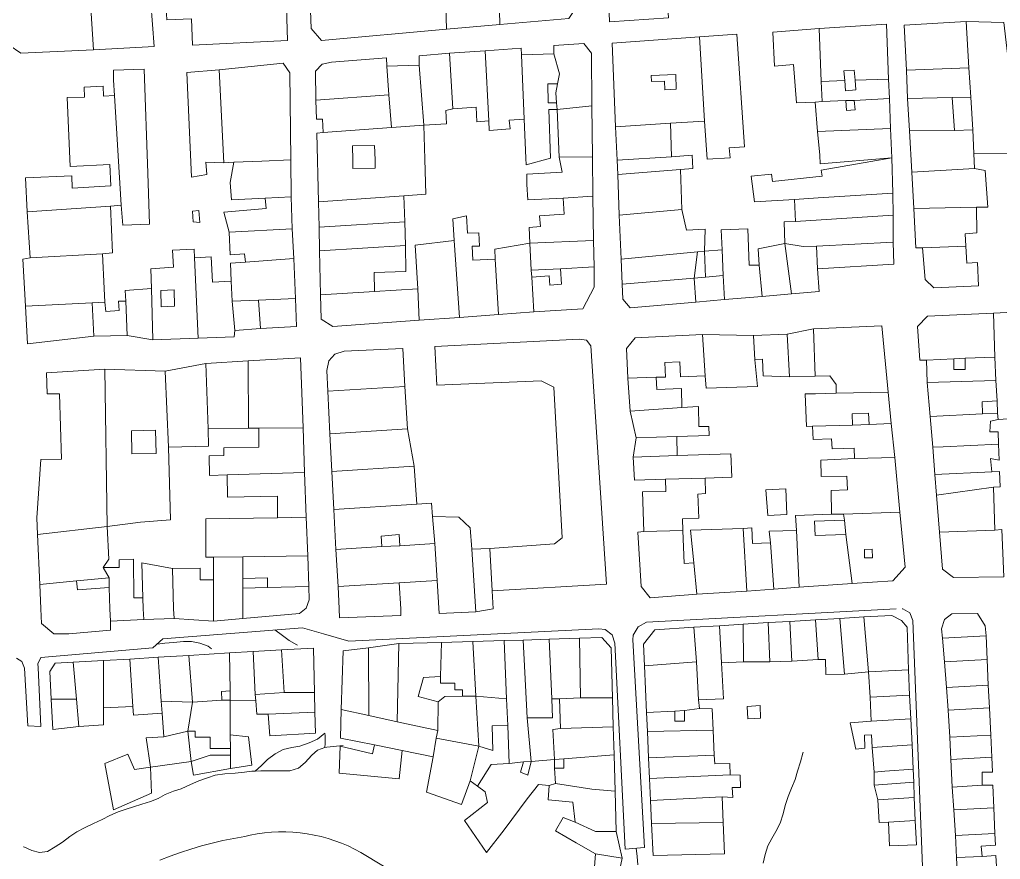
# Model space of a CAD drawing. Header units: inches. Extents: x 1138763 to 1140867, y 1050756 to 1053008.
# Drawn here: x 1139711.1 to 1139949.6, y 1051945.1 to 1052149.2 of the extents above; entities that cross this region are included whole.
import ezdxf

# ---------------------------------------------------------------- set-up
doc = ezdxf.new("R2010")
doc.units = ezdxf.units.IN
doc.header["$MEASUREMENT"] = 0
for name, color, linetype, lineweight in [('LimEdif_AM', 44, 'Continuous', 5), ('ViaPrin_AM', 1, 'Continuous', 15), ('ViaSec_AM', 1, 'Continuous', 18)]:
    doc.layers.add(name, color=color, linetype=linetype, lineweight=lineweight)

msp = doc.modelspace()

# ---------------------------------------------------------------- linework, layer by layer
at = {"layer": 'LimEdif_AM'}
for points in [[(1139867.56, 1052169.75), (1139868.94, 1052149.62), (1139854.56, 1052148.62), (1139853.81, 1052168.87), (1139867.56, 1052169.75)], [(1139742.19, 1052167.75), (1139743.06, 1052153.37), (1139743.81, 1052142.62), (1139729.06, 1052141.87), (1139728.44, 1052152), (1139727.94, 1052159.5), (1139735.44, 1052159.75), (1139735.06, 1052167.25), (1139742.19, 1052167.75)], [(1139827.69, 1052158.12), (1139827.94, 1052148), (1139814.94, 1052146.87), (1139814.69, 1052155.62), (1139814.56, 1052163), (1139819.94, 1052163.12), (1139820.06, 1052158), (1139827.69, 1052158.12)], [(1139848.31, 1052161.5), (1139848.44, 1052155.12), (1139844.69, 1052149.5), (1139827.94, 1052148), (1139827.69, 1052158.12), (1139827.56, 1052160.5), (1139848.31, 1052161.5)], [(1139775.94, 1052155), (1139776.31, 1052144.12), (1139753.19, 1052143), (1139752.94, 1052149.37), (1139746.94, 1052149.12), (1139746.69, 1052153.5), (1139752.06, 1052153.75), (1139775.94, 1052155)], [(1139814.69, 1052155.62), (1139814.94, 1052146.87), (1139784.56, 1052144.12), (1139782.06, 1052147), (1139781.81, 1052153.62), (1139795.69, 1052154.5), (1139808.19, 1052155.25), (1139814.69, 1052155.62)], [(1139728.44, 1052152), (1139729.06, 1052141.87), (1139711.44, 1052141), (1139708.56, 1052143), (1139708.31, 1052151.12), (1139728.44, 1052152)], [(1139905.56, 1052147), (1139921.94, 1052148.12), (1139922.44, 1052134.75), (1139914.31, 1052134.5), (1139914.06, 1052136.87), (1139911.56, 1052136.75), (1139911.81, 1052134.37), (1139906.06, 1052134.12), (1139905.56, 1052147)], [(1139941.31, 1052148.75), (1139941.94, 1052137.5), (1139926.81, 1052136.87), (1139926.19, 1052147.87), (1139941.31, 1052148.75)], [(1139941.31, 1052148.75), (1139950.44, 1052148.5), (1139952.69, 1052129.75), (1139954.19, 1052116.75), (1139943.19, 1052116.62), (1139942.94, 1052122.37), (1139942.44, 1052130.37), (1139941.94, 1052137.5), (1139941.31, 1052148.75)], [(1139877.69, 1052124.5), (1139876.44, 1052145), (1139885.56, 1052145.62), (1139887.44, 1052118.25), (1139883.69, 1052118), (1139883.94, 1052115.62), (1139878.31, 1052115.25), (1139877.69, 1052124.5)], [(1139906.06, 1052134.12), (1139906.31, 1052129.25), (1139904.56, 1052129.12), (1139900.06, 1052129), (1139899.31, 1052138.25), (1139894.69, 1052137.87), (1139894.31, 1052146.12), (1139905.56, 1052147), (1139906.06, 1052134.12)], [(1139841.94, 1052133.62), (1139842.44, 1052136), (1139841.06, 1052140.87), (1139841.06, 1052142.87), (1139848.31, 1052143.37), (1139850.19, 1052141), (1139850.31, 1052128.25), (1139841.81, 1052127.37), (1139841.69, 1052129), (1139841.56, 1052131.37), (1139841.94, 1052133.62)], [(1139877.69, 1052124.5), (1139869.44, 1052124), (1139856.06, 1052123.12), (1139855.19, 1052143.5), (1139876.44, 1052145), (1139877.69, 1052124.5)], [(1139808.31, 1052138.12), (1139808.31, 1052140.37), (1139815.69, 1052141), (1139816.44, 1052127.5), (1139814.81, 1052127.12), (1139814.94, 1052123.87), (1139809.44, 1052123.5), (1139808.31, 1052138.12)], [(1139815.69, 1052141), (1139824.31, 1052141.62), (1139825.19, 1052124.62), (1139822.31, 1052124.37), (1139822.19, 1052127.87), (1139816.44, 1052127.5), (1139815.69, 1052141)], [(1139824.31, 1052141.62), (1139833.06, 1052142.25), (1139833.19, 1052140.62), (1139833.81, 1052125), (1139830.19, 1052124.75), (1139830.44, 1052122.62), (1139825.31, 1052122.25), (1139825.19, 1052124.62), (1139824.31, 1052141.62)], [(1139833.19, 1052140.62), (1139841.06, 1052140.87), (1139842.44, 1052136), (1139841.94, 1052133.62), (1139839.56, 1052133.62), (1139839.69, 1052129), (1139841.69, 1052129), (1139841.81, 1052127.37), (1139839.81, 1052127.37), (1139840.19, 1052115.5), (1139834.31, 1052113.87), (1139834.19, 1052115.5), (1139833.81, 1052125), (1139833.19, 1052140.62)], [(1139759.69, 1052137), (1139775.19, 1052138.62), (1139776.81, 1052136.25), (1139777.06, 1052115.12), (1139770.06, 1052114.75), (1139763.19, 1052114.5), (1139760.81, 1052114.37), (1139759.69, 1052137)], [(1139800.44, 1052137.87), (1139800.94, 1052130.87), (1139783.19, 1052129.62), (1139783.06, 1052136.62), (1139784.69, 1052138.37), (1139786.94, 1052138.87), (1139800.31, 1052139.87), (1139800.44, 1052137.87)], [(1139800.44, 1052137.87), (1139808.31, 1052138.12), (1139809.44, 1052123.5), (1139801.56, 1052123), (1139800.94, 1052130.87), (1139800.44, 1052137.87)], [(1139735.81, 1052104.12), (1139734.19, 1052130.75), (1139733.94, 1052134.5), (1139733.94, 1052136.87), (1139741.44, 1052137.12), (1139742.31, 1052111.87), (1139742.69, 1052099.5), (1139736.19, 1052099.25), (1139735.81, 1052104.12)], [(1139760.81, 1052114.37), (1139756.44, 1052114.5), (1139756.69, 1052111.5), (1139752.94, 1052110.87), (1139751.81, 1052136.37), (1139759.69, 1052137), (1139760.81, 1052114.37)], [(1139868.06, 1052132.12), (1139870.81, 1052132.25), (1139870.69, 1052135.87), (1139864.69, 1052135.62), (1139864.81, 1052134.12), (1139867.94, 1052134.25), (1139868.06, 1052132.12)], [(1139868.06, 1052132.12), (1139867.94, 1052134.25), (1139864.81, 1052134.12), (1139864.69, 1052135.62), (1139870.69, 1052135.87), (1139870.81, 1052132.25), (1139868.06, 1052132.12)], [(1139914.31, 1052134.5), (1139914.44, 1052132.12), (1139911.94, 1052131.87), (1139911.81, 1052134.37), (1139911.56, 1052136.75), (1139914.06, 1052136.87), (1139914.31, 1052134.5)], [(1139941.94, 1052137.5), (1139942.44, 1052130.37), (1139937.94, 1052130.25), (1139927.06, 1052130), (1139926.81, 1052136.87), (1139941.94, 1052137.5)], [(1139841.69, 1052129), (1139839.69, 1052129), (1139839.56, 1052133.62), (1139841.94, 1052133.62), (1139841.56, 1052131.37), (1139841.69, 1052129)], [(1139922.44, 1052134.75), (1139922.69, 1052130), (1139914.06, 1052129.5), (1139912.06, 1052129.5), (1139906.31, 1052129.25), (1139906.06, 1052134.12), (1139911.81, 1052134.37), (1139911.94, 1052131.87), (1139914.44, 1052132.12), (1139914.31, 1052134.5), (1139922.44, 1052134.75)], [(1139735.81, 1052104.12), (1139733.19, 1052103.87), (1139712.94, 1052102.5), (1139712.56, 1052110.75), (1139723.81, 1052111.25), (1139723.94, 1052108.25), (1139733.31, 1052108.75), (1139733.06, 1052114), (1139723.44, 1052113.5), (1139722.69, 1052130.25), (1139726.94, 1052130.37), (1139726.81, 1052132.75), (1139731.44, 1052133), (1139731.56, 1052130.62), (1139734.19, 1052130.75), (1139735.81, 1052104.12)], [(1139800.94, 1052130.87), (1139801.56, 1052123), (1139784.94, 1052121.75), (1139784.81, 1052125), (1139783.31, 1052125), (1139783.19, 1052129.62), (1139800.94, 1052130.87)], [(1139922.69, 1052130), (1139922.94, 1052122.75), (1139905.19, 1052122), (1139904.56, 1052129.12), (1139906.31, 1052129.25), (1139912.06, 1052129.5), (1139912.19, 1052127.12), (1139914.31, 1052127.25), (1139914.06, 1052129.5), (1139922.69, 1052130)], [(1139914.06, 1052129.5), (1139914.31, 1052127.25), (1139912.19, 1052127.12), (1139912.06, 1052129.5), (1139914.06, 1052129.5)], [(1139937.94, 1052130.25), (1139938.44, 1052122.25), (1139927.56, 1052122.12), (1139927.06, 1052130), (1139937.94, 1052130.25)], [(1139942.44, 1052130.37), (1139942.94, 1052122.37), (1139938.44, 1052122.25), (1139937.94, 1052130.25), (1139942.44, 1052130.37)], [(1139825.19, 1052124.62), (1139825.31, 1052122.25), (1139830.44, 1052122.62), (1139830.19, 1052124.75), (1139833.81, 1052125), (1139834.19, 1052115.5), (1139834.31, 1052113.87), (1139840.19, 1052115.5), (1139839.81, 1052127.37), (1139841.81, 1052127.37), (1139842.31, 1052115.75), (1139843.06, 1052112.12), (1139834.44, 1052111.62), (1139834.44, 1052109.12), (1139834.69, 1052105.37), (1139843.31, 1052105.75), (1139843.56, 1052101.87), (1139837.56, 1052101.5), (1139837.81, 1052098.87), (1139835.06, 1052098.62), (1139835.19, 1052094.87), (1139826.69, 1052093.37), (1139826.81, 1052091), (1139821.31, 1052090.75), (1139821.19, 1052094.12), (1139822.94, 1052094.12), (1139822.81, 1052097.37), (1139820.06, 1052097.25), (1139819.81, 1052101.5), (1139816.44, 1052100.75), (1139816.81, 1052095.5), (1139807.31, 1052094.37), (1139807.94, 1052083.75), (1139797.44, 1052083.12), (1139797.31, 1052087.75), (1139805.06, 1052088), (1139804.94, 1052094.25), (1139804.81, 1052100), (1139804.56, 1052106.37), (1139809.94, 1052106.75), (1139809.69, 1052115.25), (1139809.44, 1052123.5), (1139814.94, 1052123.87), (1139814.81, 1052127.12), (1139816.44, 1052127.5), (1139822.19, 1052127.87), (1139822.31, 1052124.37), (1139825.19, 1052124.62)], [(1139850.31, 1052128.25), (1139850.44, 1052115.87), (1139842.31, 1052115.75), (1139841.81, 1052127.37), (1139850.31, 1052128.25)], [(1139869.44, 1052124), (1139869.69, 1052115.87), (1139856.44, 1052115), (1139856.06, 1052123.12), (1139869.44, 1052124)], [(1139809.44, 1052123.5), (1139809.69, 1052115.25), (1139809.94, 1052106.75), (1139804.56, 1052106.37), (1139783.81, 1052104.87), (1139783.44, 1052121.62), (1139784.94, 1052121.75), (1139801.56, 1052123), (1139809.44, 1052123.5)], [(1139922.94, 1052122.75), (1139923.19, 1052115.62), (1139905.81, 1052114.12), (1139905.69, 1052116.25), (1139905.19, 1052122), (1139922.94, 1052122.75)], [(1139942.94, 1052122.37), (1139943.19, 1052116.62), (1139943.31, 1052113), (1139928.06, 1052112.12), (1139927.56, 1052122.12), (1139938.44, 1052122.25), (1139942.94, 1052122.37)], [(1139792.19, 1052113), (1139797.56, 1052113.12), (1139797.56, 1052115.12), (1139797.44, 1052118.62), (1139792.06, 1052118.5), (1139792.19, 1052115), (1139792.19, 1052113)], [(1139792.19, 1052113), (1139792.19, 1052115), (1139792.06, 1052118.5), (1139797.44, 1052118.62), (1139797.56, 1052115.12), (1139797.56, 1052113.12), (1139792.19, 1052113)], [(1139777.06, 1052115.12), (1139777.19, 1052106.12), (1139770.81, 1052105.75), (1139762.69, 1052105.37), (1139762.31, 1052109.62), (1139763.19, 1052114.5), (1139770.06, 1052114.75), (1139777.06, 1052115.12)], [(1139850.44, 1052115.87), (1139850.56, 1052106.25), (1139843.31, 1052105.75), (1139834.69, 1052105.37), (1139834.44, 1052109.12), (1139834.44, 1052111.62), (1139843.06, 1052112.12), (1139842.31, 1052115.75), (1139850.44, 1052115.87)], [(1139869.69, 1052115.87), (1139874.69, 1052116.25), (1139874.81, 1052113), (1139871.81, 1052112.75), (1139856.56, 1052111.5), (1139856.44, 1052115), (1139869.69, 1052115.87)], [(1139923.19, 1052115.62), (1139923.44, 1052107), (1139905.31, 1052105.87), (1139899.56, 1052105.5), (1139889.81, 1052104.87), (1139889.06, 1052111.12), (1139893.94, 1052111.62), (1139894.19, 1052109.87), (1139906.31, 1052111.12), (1139906.06, 1052112.62), (1139923.19, 1052115.62)], [(1139871.81, 1052112.75), (1139872.19, 1052103), (1139856.94, 1052101.62), (1139856.56, 1052111.5), (1139871.81, 1052112.75)], [(1139943.31, 1052113), (1139945.94, 1052112.5), (1139946.56, 1052103.62), (1139943.81, 1052103.62), (1139928.56, 1052103.25), (1139928.06, 1052112.12), (1139943.31, 1052113)], [(1139923.44, 1052107), (1139923.56, 1052101.62), (1139899.81, 1052100.12), (1139899.56, 1052105.5), (1139905.31, 1052105.87), (1139923.44, 1052107)], [(1139777.19, 1052106.12), (1139777.44, 1052098.37), (1139762.06, 1052097.5), (1139760.81, 1052102.37), (1139771.06, 1052103.25), (1139770.81, 1052105.75), (1139777.19, 1052106.12)], [(1139804.56, 1052106.37), (1139804.81, 1052100), (1139783.94, 1052098.75), (1139783.81, 1052104.87), (1139804.56, 1052106.37)], [(1139850.56, 1052106.25), (1139850.69, 1052095.5), (1139835.19, 1052094.87), (1139835.06, 1052098.62), (1139837.81, 1052098.87), (1139837.56, 1052101.5), (1139843.56, 1052101.87), (1139843.31, 1052105.75), (1139850.56, 1052106.25)], [(1139733.19, 1052103.87), (1139733.69, 1052092.5), (1139731.31, 1052092.25), (1139713.69, 1052091.25), (1139712.94, 1052102.5), (1139733.19, 1052103.87)], [(1139754.94, 1052099.87), (1139753.31, 1052100), (1139753.19, 1052102.62), (1139754.69, 1052102.75), (1139754.94, 1052099.87)], [(1139872.19, 1052103), (1139873.31, 1052098), (1139877.81, 1052098.25), (1139877.69, 1052092.87), (1139875.94, 1052092.75), (1139857.44, 1052091), (1139856.94, 1052101.62), (1139872.19, 1052103)], [(1139943.81, 1052103.62), (1139943.94, 1052097.37), (1139941.06, 1052097.12), (1139941.19, 1052094.12), (1139930.69, 1052093.75), (1139929.06, 1052093.75), (1139928.56, 1052103.25), (1139943.81, 1052103.62)], [(1139804.81, 1052100), (1139804.94, 1052094.25), (1139784.06, 1052093), (1139783.94, 1052098.75), (1139804.81, 1052100)], [(1139826.81, 1052091), (1139827.56, 1052077.5), (1139818.06, 1052076.75), (1139816.81, 1052095.5), (1139816.44, 1052100.75), (1139819.81, 1052101.5), (1139820.06, 1052097.25), (1139822.81, 1052097.37), (1139822.94, 1052094.12), (1139821.19, 1052094.12), (1139821.31, 1052090.75), (1139826.81, 1052091)], [(1139923.56, 1052101.62), (1139923.56, 1052095.12), (1139904.94, 1052094.12), (1139901.69, 1052094), (1139897.19, 1052094.75), (1139897.06, 1052100), (1139899.81, 1052100.12), (1139923.56, 1052101.62)], [(1139777.44, 1052098.37), (1139777.81, 1052091.12), (1139766.06, 1052090.25), (1139765.81, 1052092.25), (1139762.31, 1052092), (1139762.06, 1052097.5), (1139777.44, 1052098.37)], [(1139881.94, 1052093.25), (1139881.69, 1052098.12), (1139888.19, 1052098.37), (1139888.56, 1052089.5), (1139890.94, 1052089.5), (1139891.69, 1052081.87), (1139882.56, 1052081.12), (1139882.19, 1052087), (1139881.94, 1052093.25)], [(1139816.81, 1052095.5), (1139818.06, 1052076.75), (1139808.31, 1052076.12), (1139807.94, 1052083.75), (1139807.31, 1052094.37), (1139816.81, 1052095.5)], [(1139850.69, 1052095.5), (1139850.81, 1052089.12), (1139842.69, 1052088.62), (1139835.56, 1052088.25), (1139835.19, 1052094.87), (1139850.69, 1052095.5)], [(1139923.56, 1052095.12), (1139923.69, 1052089.75), (1139905.19, 1052088.62), (1139904.94, 1052094.12), (1139923.56, 1052095.12)], [(1139743.19, 1052083.87), (1139743.06, 1052088.62), (1139748.56, 1052089), (1139748.31, 1052093.12), (1139753.56, 1052093.37), (1139753.69, 1052091.25), (1139754.56, 1052071.75), (1139743.56, 1052071.37), (1139743.19, 1052083.87)], [(1139804.94, 1052094.25), (1139805.06, 1052088), (1139797.31, 1052087.75), (1139797.44, 1052083.12), (1139784.31, 1052082.25), (1139784.06, 1052093), (1139804.94, 1052094.25)], [(1139835.19, 1052094.87), (1139835.56, 1052088.25), (1139835.69, 1052086.62), (1139836.19, 1052078.12), (1139827.56, 1052077.5), (1139826.81, 1052091), (1139826.69, 1052093.37), (1139835.19, 1052094.87)], [(1139875.94, 1052092.75), (1139875.19, 1052086.37), (1139857.69, 1052084.87), (1139857.44, 1052091), (1139875.94, 1052092.75)], [(1139877.69, 1052092.87), (1139877.94, 1052086.62), (1139875.19, 1052086.37), (1139875.94, 1052092.75), (1139877.69, 1052092.87)], [(1139877.69, 1052092.87), (1139881.94, 1052093.25), (1139882.19, 1052087), (1139877.94, 1052086.62), (1139877.69, 1052092.87)], [(1139890.94, 1052089.5), (1139890.69, 1052093.5), (1139897.19, 1052094.75), (1139898.81, 1052082.5), (1139891.69, 1052081.87), (1139890.94, 1052089.5)], [(1139904.94, 1052094.12), (1139905.19, 1052088.62), (1139905.56, 1052083.12), (1139898.81, 1052082.5), (1139897.19, 1052094.75), (1139901.69, 1052094), (1139904.94, 1052094.12)], [(1139941.19, 1052094.12), (1139941.44, 1052090), (1139944.06, 1052090.12), (1139944.31, 1052084.5), (1139933.44, 1052084), (1139931.31, 1052086), (1139930.69, 1052093.75), (1139941.19, 1052094.12)], [(1139731.31, 1052092.25), (1139731.69, 1052083.87), (1139731.81, 1052080.5), (1139728.81, 1052080.37), (1139712.56, 1052079.5), (1139711.94, 1052091), (1139713.69, 1052091.25), (1139731.31, 1052092.25)], [(1139753.69, 1052091.25), (1139757.69, 1052091.5), (1139758.06, 1052085.37), (1139762.56, 1052085.62), (1139762.81, 1052080.75), (1139763.44, 1052073.62), (1139763.31, 1052072.12), (1139754.56, 1052071.75), (1139753.69, 1052091.25)], [(1139777.81, 1052091.12), (1139778.19, 1052081.37), (1139769.19, 1052081), (1139762.81, 1052080.75), (1139762.56, 1052085.62), (1139762.44, 1052090), (1139766.06, 1052090.25), (1139777.81, 1052091.12)], [(1139842.69, 1052088.62), (1139842.94, 1052084.87), (1139840.06, 1052084.62), (1139839.94, 1052086.87), (1139835.69, 1052086.62), (1139835.56, 1052088.25), (1139842.69, 1052088.62)], [(1139850.81, 1052089.12), (1139850.81, 1052084.12), (1139848.06, 1052078.87), (1139836.19, 1052078.12), (1139835.69, 1052086.62), (1139839.94, 1052086.87), (1139840.06, 1052084.62), (1139842.94, 1052084.87), (1139842.69, 1052088.62), (1139850.81, 1052089.12)], [(1139875.19, 1052086.37), (1139875.56, 1052080.5), (1139859.56, 1052079.12), (1139857.81, 1052081.25), (1139857.69, 1052084.87), (1139875.19, 1052086.37)], [(1139882.19, 1052087), (1139882.56, 1052081.12), (1139875.56, 1052080.5), (1139875.19, 1052086.37), (1139877.94, 1052086.62), (1139882.19, 1052087)], [(1139736.94, 1052080.75), (1139736.81, 1052083.37), (1139743.19, 1052083.87), (1139743.56, 1052071.37), (1139737.31, 1052072.37), (1139736.94, 1052080.75)], [(1139745.56, 1052079.37), (1139748.81, 1052079.5), (1139748.69, 1052083.5), (1139745.44, 1052083.37), (1139745.56, 1052079.37)], [(1139745.56, 1052079.37), (1139745.44, 1052083.37), (1139748.69, 1052083.5), (1139748.81, 1052079.5), (1139745.56, 1052079.37)], [(1139807.94, 1052083.75), (1139808.31, 1052076.12), (1139787.31, 1052074.62), (1139784.44, 1052076.37), (1139784.31, 1052082.25), (1139797.44, 1052083.12), (1139807.94, 1052083.75)], [(1139731.81, 1052080.5), (1139732.06, 1052078.25), (1139735.31, 1052078.5), (1139735.19, 1052080.75), (1139736.94, 1052080.75), (1139737.31, 1052072.37), (1139729.19, 1052072.25), (1139728.81, 1052080.37), (1139731.81, 1052080.5)], [(1139769.19, 1052081), (1139769.69, 1052074.12), (1139763.44, 1052073.62), (1139762.81, 1052080.75), (1139769.19, 1052081)], [(1139778.19, 1052081.37), (1139778.44, 1052074.62), (1139769.69, 1052074.12), (1139769.19, 1052081), (1139778.19, 1052081.37)], [(1139728.81, 1052080.37), (1139729.19, 1052072.25), (1139713.06, 1052070.37), (1139712.56, 1052079.5), (1139728.81, 1052080.37)], [(1139948.31, 1052067.12), (1139941.06, 1052066.87), (1139938.31, 1052066.75), (1139931.69, 1052066.37), (1139930.06, 1052066.37), (1139929.44, 1052074.62), (1139931.94, 1052077.12), (1139947.94, 1052077.87), (1139948.31, 1052067.12)], [(1139947.94, 1052077.87), (1139955.94, 1052078.25), (1139956.81, 1052059.87), (1139952.44, 1052059.62), (1139952.81, 1052052.25), (1139949.06, 1052052), (1139948.94, 1052053.5), (1139948.81, 1052056.5), (1139948.56, 1052061.5), (1139948.31, 1052067.12), (1139947.94, 1052077.87)], [(1139897.81, 1052072.75), (1139904.19, 1052074), (1139904.56, 1052062.5), (1139898.31, 1052062.37), (1139897.81, 1052072.75)], [(1139904.56, 1052062.5), (1139904.19, 1052074), (1139920.81, 1052074.75), (1139922.31, 1052058.62), (1139909.69, 1052058.37), (1139909.69, 1052060.5), (1139908.19, 1052062.62), (1139904.56, 1052062.5)], [(1139825.44, 1052020.62), (1139841.19, 1052021.75), (1139843.06, 1052023.25), (1139841.06, 1052059.87), (1139837.94, 1052061.37), (1139812.56, 1052060.37), (1139812.06, 1052069.75), (1139847.19, 1052071.5), (1139848.94, 1052071.25), (1139850.06, 1052069.87), (1139853.81, 1052012), (1139826.06, 1052010.37), (1139825.44, 1052020.62)], [(1139877.19, 1052072.62), (1139877.81, 1052062.62), (1139871.81, 1052062.37), (1139871.69, 1052066), (1139868.06, 1052065.87), (1139868.19, 1052062.25), (1139865.94, 1052062.25), (1139859.06, 1052062), (1139858.69, 1052069.25), (1139860.81, 1052071.87), (1139877.19, 1052072.62)], [(1139877.19, 1052072.62), (1139889.56, 1052072.37), (1139889.94, 1052066.5), (1139890.56, 1052060), (1139878.06, 1052059.62), (1139877.81, 1052062.62), (1139877.19, 1052072.62)], [(1139889.56, 1052072.37), (1139897.81, 1052072.75), (1139898.31, 1052062.37), (1139891.94, 1052062.62), (1139891.81, 1052066.62), (1139889.94, 1052066.5), (1139889.56, 1052072.37)], [(1139804.81, 1052060), (1139786.06, 1052058.87), (1139785.81, 1052063.87), (1139786.31, 1052066.25), (1139787.81, 1052067.87), (1139790.06, 1052068.62), (1139804.31, 1052069.25), (1139804.81, 1052060)], [(1139766.69, 1052066.25), (1139779.44, 1052067), (1139780.06, 1052050), (1139769.31, 1052049.87), (1139766.81, 1052049.87), (1139766.69, 1052066.25)], [(1139904.56, 1052062.5), (1139908.19, 1052062.62), (1139909.69, 1052060.5), (1139909.69, 1052058.37), (1139904.69, 1052058.25), (1139902.19, 1052058.25), (1139902.44, 1052050.25), (1139903.94, 1052050.37), (1139904.06, 1052047.12), (1139908.56, 1052047.25), (1139908.69, 1052044.87), (1139914.06, 1052045), (1139914.19, 1052042.5), (1139905.94, 1052042.12), (1139906.06, 1052038.12), (1139912.31, 1052038.25), (1139912.44, 1052034.87), (1139908.44, 1052034.75), (1139908.56, 1052029), (1139899.81, 1052028.62), (1139900.06, 1052025), (1139893.44, 1052024.87), (1139893.69, 1052022), (1139889.31, 1052021.87), (1139889.19, 1052025.62), (1139887.06, 1052025.5), (1139874.31, 1052025.12), (1139875.06, 1052017.12), (1139872.69, 1052017), (1139872.44, 1052025), (1139872.31, 1052027.87), (1139876.31, 1052028), (1139876.06, 1052033.87), (1139877.94, 1052034), (1139877.81, 1052037.75), (1139884.31, 1052038), (1139884.06, 1052043.62), (1139871.06, 1052043.25), (1139870.94, 1052047.87), (1139878.81, 1052048.12), (1139878.69, 1052050.25), (1139876.31, 1052050.25), (1139876.19, 1052055.12), (1139872.19, 1052054.87), (1139872.06, 1052059.5), (1139866.06, 1052059.25), (1139865.94, 1052062.25), (1139868.19, 1052062.25), (1139868.06, 1052065.87), (1139871.69, 1052066), (1139871.81, 1052062.37), (1139877.81, 1052062.62), (1139878.06, 1052059.62), (1139890.56, 1052060), (1139889.94, 1052066.5), (1139891.81, 1052066.62), (1139891.94, 1052062.62), (1139898.31, 1052062.37), (1139904.56, 1052062.5)], [(1139948.31, 1052067.12), (1139948.56, 1052061.5), (1139931.81, 1052061), (1139931.69, 1052066.37), (1139938.31, 1052066.75), (1139938.31, 1052064.12), (1139941.06, 1052064.12), (1139941.06, 1052066.87), (1139948.31, 1052067.12)], [(1139941.06, 1052066.87), (1139941.06, 1052064.12), (1139938.31, 1052064.12), (1139938.31, 1052066.75), (1139941.06, 1052066.87)], [(1139731.81, 1052064.25), (1139732.44, 1052026), (1139715.44, 1052024), (1139715.31, 1052028.12), (1139716.31, 1052042.25), (1139721.31, 1052042.37), (1139720.81, 1052058.25), (1139717.81, 1052058.25), (1139717.69, 1052063.37), (1139731.81, 1052064.25)], [(1139731.81, 1052064.25), (1139746.56, 1052063.75), (1139747.31, 1052045.25), (1139747.81, 1052027.62), (1139740.56, 1052027), (1139732.44, 1052026), (1139731.81, 1052064.25)], [(1139746.56, 1052063.75), (1139756.44, 1052065.62), (1139756.94, 1052049.75), (1139757.06, 1052045.5), (1139747.31, 1052045.25), (1139746.56, 1052063.75)], [(1139756.44, 1052065.62), (1139766.69, 1052066.25), (1139766.81, 1052049.87), (1139756.94, 1052049.75), (1139756.44, 1052065.62)], [(1139865.94, 1052062.25), (1139866.06, 1052059.25), (1139872.06, 1052059.5), (1139872.19, 1052054.87), (1139859.56, 1052054), (1139859.06, 1052062), (1139865.94, 1052062.25)], [(1139804.81, 1052060), (1139805.44, 1052049.75), (1139786.56, 1052048.5), (1139786.06, 1052058.87), (1139804.81, 1052060)], [(1139948.56, 1052061.5), (1139948.81, 1052056.5), (1139945.19, 1052056.25), (1139945.31, 1052053.37), (1139932.56, 1052052.75), (1139931.81, 1052061), (1139948.56, 1052061.5)], [(1139922.31, 1052058.62), (1139923.06, 1052051), (1139917.69, 1052050.75), (1139917.56, 1052053.5), (1139913.56, 1052053.37), (1139913.69, 1052050.62), (1139903.94, 1052050.37), (1139902.44, 1052050.25), (1139902.19, 1052058.25), (1139904.69, 1052058.25), (1139909.69, 1052058.37), (1139922.31, 1052058.62)], [(1139872.19, 1052054.87), (1139876.19, 1052055.12), (1139876.31, 1052050.25), (1139878.69, 1052050.25), (1139878.81, 1052048.12), (1139870.94, 1052047.87), (1139861.06, 1052047.5), (1139859.56, 1052054), (1139872.19, 1052054.87)], [(1139948.94, 1052053.5), (1139945.31, 1052053.37), (1139945.19, 1052056.25), (1139948.81, 1052056.5), (1139948.94, 1052053.5)], [(1139917.69, 1052050.75), (1139913.69, 1052050.62), (1139913.56, 1052053.37), (1139917.56, 1052053.5), (1139917.69, 1052050.75)], [(1139948.94, 1052053.5), (1139949.06, 1052052), (1139947.19, 1052051.62), (1139947.06, 1052049), (1139949.06, 1052049), (1139949.19, 1052046), (1139935.69, 1052045.37), (1139933.19, 1052045.25), (1139932.56, 1052052.75), (1139945.31, 1052053.37), (1139948.94, 1052053.5)], [(1139769.31, 1052049.87), (1139769.31, 1052045.25), (1139760.81, 1052045.12), (1139760.81, 1052043.25), (1139757.19, 1052043.12), (1139757.31, 1052038.37), (1139761.56, 1052038.5), (1139761.69, 1052033.12), (1139773.81, 1052033.37), (1139773.81, 1052028.12), (1139756.44, 1052027.87), (1139756.44, 1052018.5), (1139758.31, 1052018.5), (1139758.31, 1052013), (1139755.06, 1052013), (1139755.06, 1052015.87), (1139748.31, 1052015.75), (1139740.81, 1052017.12), (1139741.06, 1052008.62), (1139738.94, 1052008.62), (1139738.81, 1052018), (1139735.31, 1052017.87), (1139735.31, 1052016), (1139731.44, 1052016), (1139732.81, 1052018), (1139732.44, 1052026), (1139740.56, 1052027), (1139747.81, 1052027.62), (1139747.31, 1052045.25), (1139757.06, 1052045.5), (1139756.94, 1052049.75), (1139766.81, 1052049.87), (1139769.31, 1052049.87)], [(1139780.06, 1052050), (1139780.44, 1052039.12), (1139761.56, 1052038.5), (1139757.31, 1052038.37), (1139757.19, 1052043.12), (1139760.81, 1052043.25), (1139760.81, 1052045.12), (1139769.31, 1052045.25), (1139769.31, 1052049.87), (1139780.06, 1052050)], [(1139805.44, 1052049.75), (1139807.06, 1052040.62), (1139787.06, 1052039.37), (1139786.56, 1052048.5), (1139805.44, 1052049.75)], [(1139923.06, 1052051), (1139923.94, 1052042.75), (1139914.19, 1052042.5), (1139914.06, 1052045), (1139908.69, 1052044.87), (1139908.56, 1052047.25), (1139904.06, 1052047.12), (1139903.94, 1052050.37), (1139913.69, 1052050.62), (1139917.69, 1052050.75), (1139923.06, 1052051)], [(1139738.44, 1052043.62), (1139744.31, 1052043.75), (1139744.19, 1052049.37), (1139738.31, 1052049.25), (1139738.44, 1052043.62)], [(1139738.44, 1052043.62), (1139738.31, 1052049.25), (1139744.19, 1052049.37), (1139744.31, 1052043.75), (1139738.44, 1052043.62)], [(1139870.94, 1052047.87), (1139871.06, 1052043.25), (1139860.31, 1052042.87), (1139861.06, 1052047.5), (1139870.94, 1052047.87)], [(1139949.19, 1052046), (1139949.31, 1052042.12), (1139947.19, 1052042.5), (1139947.56, 1052039.25), (1139933.69, 1052038.62), (1139933.19, 1052045.25), (1139935.69, 1052045.37), (1139949.19, 1052046)], [(1139871.06, 1052043.25), (1139884.06, 1052043.62), (1139884.31, 1052038), (1139877.81, 1052037.75), (1139868.19, 1052037.5), (1139860.69, 1052037.25), (1139860.31, 1052042.87), (1139871.06, 1052043.25)], [(1139923.94, 1052042.75), (1139925.19, 1052029.5), (1139911.44, 1052029), (1139908.56, 1052029), (1139908.44, 1052034.75), (1139912.44, 1052034.87), (1139912.31, 1052038.25), (1139906.06, 1052038.12), (1139905.94, 1052042.12), (1139914.19, 1052042.5), (1139923.94, 1052042.75)], [(1139807.06, 1052040.62), (1139807.69, 1052031.37), (1139787.56, 1052030.12), (1139787.06, 1052039.37), (1139807.06, 1052040.62)], [(1139780.44, 1052039.12), (1139780.81, 1052028.25), (1139773.81, 1052028.12), (1139773.81, 1052033.37), (1139761.69, 1052033.12), (1139761.56, 1052038.5), (1139780.44, 1052039.12)], [(1139947.56, 1052039.25), (1139949.44, 1052039.37), (1139949.56, 1052035.62), (1139947.94, 1052035.5), (1139934.06, 1052033.62), (1139933.69, 1052038.62), (1139947.56, 1052039.25)], [(1139877.81, 1052037.75), (1139877.94, 1052034), (1139876.06, 1052033.87), (1139876.31, 1052028), (1139872.31, 1052027.87), (1139872.44, 1052025), (1139862.94, 1052024.75), (1139862.56, 1052034.37), (1139868.31, 1052034.5), (1139868.19, 1052037.5), (1139877.81, 1052037.75)], [(1139947.94, 1052035.5), (1139948.31, 1052025.12), (1139934.81, 1052024.62), (1139934.06, 1052033.62), (1139947.94, 1052035.5)], [(1139893.06, 1052028.62), (1139897.69, 1052028.87), (1139897.44, 1052035.12), (1139892.56, 1052034.87), (1139893.06, 1052028.62)], [(1139893.06, 1052028.62), (1139892.56, 1052034.87), (1139897.44, 1052035.12), (1139897.69, 1052028.87), (1139893.06, 1052028.62)], [(1139807.69, 1052031.37), (1139811.31, 1052031.62), (1139811.56, 1052028.37), (1139812.06, 1052021.87), (1139803.56, 1052021.25), (1139803.44, 1052024), (1139799.06, 1052023.62), (1139799.19, 1052021.12), (1139788.06, 1052020.37), (1139787.56, 1052030.12), (1139807.69, 1052031.37)], [(1139811.56, 1052028.37), (1139817.94, 1052028.25), (1139820.69, 1052025.62), (1139821.06, 1052020.5), (1139822.06, 1052005.25), (1139813.19, 1052004.87), (1139812.69, 1052012.87), (1139812.06, 1052021.87), (1139811.56, 1052028.37)], [(1139911.44, 1052029), (1139911.69, 1052027.5), (1139904.44, 1052027.25), (1139904.56, 1052023.75), (1139912.06, 1052024), (1139913.56, 1052012.12), (1139900.69, 1052011.25), (1139900.06, 1052025), (1139899.81, 1052028.62), (1139908.56, 1052029), (1139911.44, 1052029)], [(1139925.19, 1052029.5), (1139926.44, 1052016.12), (1139923.44, 1052012.75), (1139913.56, 1052012.12), (1139912.06, 1052024), (1139911.69, 1052027.5), (1139911.44, 1052029), (1139925.19, 1052029.5)], [(1139732.44, 1052026), (1139732.81, 1052018), (1139731.44, 1052016), (1139732.94, 1052013.5), (1139724.94, 1052012.75), (1139716.06, 1052011.87), (1139715.44, 1052024), (1139732.44, 1052026)], [(1139780.81, 1052028.25), (1139781.19, 1052018.87), (1139765.44, 1052018.62), (1139758.31, 1052018.5), (1139756.44, 1052018.5), (1139756.44, 1052027.87), (1139773.81, 1052028.12), (1139780.81, 1052028.25)], [(1139912.06, 1052024), (1139904.56, 1052023.75), (1139904.44, 1052027.25), (1139911.69, 1052027.5), (1139912.06, 1052024)], [(1139803.56, 1052021.25), (1139799.19, 1052021.12), (1139799.06, 1052023.62), (1139803.44, 1052024), (1139803.56, 1052021.25)], [(1139872.44, 1052025), (1139872.69, 1052017), (1139875.06, 1052017.12), (1139875.81, 1052009.5), (1139864.44, 1052008.62), (1139862.31, 1052011.37), (1139861.44, 1052024.62), (1139862.94, 1052024.75), (1139872.44, 1052025)], [(1139887.06, 1052025.5), (1139887.94, 1052010.25), (1139875.81, 1052009.5), (1139875.06, 1052017.12), (1139874.31, 1052025.12), (1139887.06, 1052025.5)], [(1139893.69, 1052022), (1139894.56, 1052010.75), (1139887.94, 1052010.25), (1139887.06, 1052025.5), (1139889.19, 1052025.62), (1139889.31, 1052021.87), (1139893.69, 1052022)], [(1139900.06, 1052025), (1139900.69, 1052011.25), (1139894.56, 1052010.75), (1139893.69, 1052022), (1139893.44, 1052024.87), (1139900.06, 1052025)], [(1139948.31, 1052025.12), (1139949.94, 1052025.25), (1139950.44, 1052013.75), (1139938.19, 1052013.62), (1139935.56, 1052015.62), (1139934.81, 1052024.62), (1139948.31, 1052025.12)], [(1139812.06, 1052021.87), (1139812.69, 1052012.87), (1139803.44, 1052012.25), (1139788.56, 1052011.37), (1139788.06, 1052020.37), (1139799.19, 1052021.12), (1139803.56, 1052021.25), (1139812.06, 1052021.87)], [(1139781.19, 1052018.87), (1139781.44, 1052011.37), (1139771.44, 1052011.12), (1139771.44, 1052013.5), (1139765.44, 1052013.37), (1139765.44, 1052018.62), (1139781.19, 1052018.87)], [(1139821.06, 1052020.5), (1139825.44, 1052020.62), (1139826.06, 1052010.37), (1139826.31, 1052006), (1139822.06, 1052005.25), (1139821.06, 1052020.5)], [(1139918.56, 1052018.37), (1139918.44, 1052020.5), (1139916.56, 1052020.37), (1139916.56, 1052018.37), (1139918.56, 1052018.37)], [(1139918.56, 1052018.37), (1139916.56, 1052018.37), (1139916.56, 1052020.37), (1139918.44, 1052020.5), (1139918.56, 1052018.37)], [(1139731.44, 1052016), (1139735.31, 1052016), (1139735.31, 1052017.87), (1139738.81, 1052018), (1139738.94, 1052008.62), (1139741.06, 1052008.62), (1139741.19, 1052006), (1139741.31, 1052003.37), (1139733.19, 1052003), (1139733.06, 1052006), (1139732.94, 1052011.12), (1139732.94, 1052013.5), (1139731.44, 1052016)], [(1139748.31, 1052015.75), (1139748.56, 1052006), (1139748.69, 1052003.62), (1139741.31, 1052003.37), (1139741.19, 1052006), (1139741.06, 1052008.62), (1139740.81, 1052017.12), (1139748.31, 1052015.75)], [(1139765.44, 1052018.62), (1139765.44, 1052013.37), (1139765.44, 1052011), (1139765.44, 1052006), (1139765.44, 1052003.62), (1139758.31, 1052003), (1139758.31, 1052006), (1139758.31, 1052013), (1139758.31, 1052018.5), (1139765.44, 1052018.62)], [(1139758.31, 1052013), (1139758.31, 1052006), (1139758.31, 1052003), (1139748.69, 1052003.62), (1139748.56, 1052006), (1139748.31, 1052015.75), (1139755.06, 1052015.87), (1139755.06, 1052013), (1139758.31, 1052013)], [(1139724.94, 1052012.75), (1139725.19, 1052010.62), (1139732.94, 1052011.12), (1139733.06, 1052006), (1139733.19, 1052003), (1139733.19, 1052000.75), (1139723.06, 1051999.87), (1139719.44, 1051999.87), (1139716.44, 1052002.37), (1139716.31, 1052006), (1139716.06, 1052011.87), (1139724.94, 1052012.75)], [(1139732.94, 1052013.5), (1139732.94, 1052011.12), (1139725.19, 1052010.62), (1139724.94, 1052012.75), (1139732.94, 1052013.5)], [(1139771.44, 1052011.12), (1139765.44, 1052011), (1139765.44, 1052013.37), (1139771.44, 1052013.5), (1139771.44, 1052011.12)], [(1139803.44, 1052012.25), (1139803.81, 1052006), (1139803.81, 1052004.37), (1139788.94, 1052003.75), (1139788.81, 1052006), (1139788.56, 1052011.37), (1139803.44, 1052012.25)], [(1139781.44, 1052011.37), (1139781.56, 1052008.12), (1139780.81, 1052006.12), (1139779.19, 1052004.87), (1139765.44, 1052003.62), (1139765.44, 1052006), (1139765.44, 1052011), (1139771.44, 1052011.12), (1139781.44, 1052011.37)], [(1139946.19, 1051999.37), (1139935.56, 1051998.87), (1139935.31, 1052001.12), (1139936.06, 1052003.37), (1139937.81, 1052004.75), (1139944.06, 1052004.87), (1139945.94, 1052001.87), (1139946.19, 1051999.37)], [(1139881.31, 1052001.87), (1139887.06, 1052002.25), (1139887.19, 1051993.12), (1139881.81, 1051992.87), (1139881.31, 1052001.87)], [(1139887.06, 1052002.25), (1139893.19, 1052002.62), (1139893.56, 1051993.12), (1139887.19, 1051993.12), (1139887.06, 1052002.25)], [(1139893.19, 1052002.62), (1139898.44, 1052002.87), (1139898.94, 1051993.25), (1139893.56, 1051993.12), (1139893.19, 1052002.62)], [(1139898.44, 1052002.87), (1139904.69, 1052003.25), (1139905.31, 1051993.62), (1139898.94, 1051993.25), (1139898.44, 1052002.87)], [(1139904.69, 1052003.25), (1139910.56, 1052003.62), (1139911.69, 1051990.12), (1139907.19, 1051990), (1139907.06, 1051993.62), (1139905.31, 1051993.62), (1139904.69, 1052003.25)], [(1139910.56, 1052003.62), (1139916.44, 1052004), (1139917.56, 1051990.62), (1139911.69, 1051990.12), (1139910.56, 1052003.62)], [(1139916.44, 1052004), (1139923.19, 1052004.37), (1139925.56, 1052003.12), (1139926.94, 1052001.5), (1139927.31, 1051991.12), (1139917.56, 1051990.62), (1139916.44, 1052004)], [(1139875.69, 1051993.12), (1139863.06, 1051992.12), (1139862.81, 1051997.37), (1139865.56, 1052000.87), (1139875.06, 1052001.5), (1139875.69, 1051993.12)], [(1139875.06, 1052001.5), (1139881.31, 1052001.87), (1139881.81, 1051992.87), (1139882.31, 1051984.12), (1139876.19, 1051983.87), (1139875.69, 1051993.12), (1139875.06, 1052001.5)], [(1139795.94, 1051996.5), (1139803.31, 1051997.5), (1139802.94, 1051978.5), (1139796.06, 1051980), (1139795.94, 1051996.5)], [(1139803.31, 1051997.5), (1139813.69, 1051997.75), (1139813.44, 1051989.5), (1139809.31, 1051989.25), (1139808.06, 1051984.62), (1139812.94, 1051983.37), (1139812.81, 1051976.37), (1139802.94, 1051978.5), (1139803.31, 1051997.5)], [(1139813.69, 1051997.75), (1139821.31, 1051998), (1139822.06, 1051984.75), (1139818.81, 1051984.75), (1139818.81, 1051986.25), (1139816.94, 1051986.25), (1139816.94, 1051987.87), (1139813.44, 1051987.87), (1139813.44, 1051989.5), (1139813.69, 1051997.75)], [(1139821.31, 1051998), (1139828.94, 1051998.25), (1139829.56, 1051984.12), (1139822.06, 1051984.75), (1139821.31, 1051998)], [(1139828.94, 1051998.25), (1139833.56, 1051998.37), (1139834.56, 1051979.5), (1139835.56, 1051968.87), (1139833.69, 1051968.75), (1139830.19, 1051968.37), (1139829.81, 1051977.62), (1139829.56, 1051984.12), (1139828.94, 1051998.25)], [(1139833.56, 1051998.37), (1139839.94, 1051998.62), (1139840.56, 1051984.12), (1139840.69, 1051979.5), (1139834.56, 1051979.5), (1139833.56, 1051998.37)], [(1139839.94, 1051998.62), (1139847.31, 1051998.87), (1139847.56, 1051984.37), (1139842.44, 1051984.12), (1139840.56, 1051984.12), (1139839.94, 1051998.62)], [(1139847.56, 1051984.37), (1139847.31, 1051998.87), (1139852.69, 1051999), (1139854.94, 1051996.5), (1139855.31, 1051984.37), (1139847.56, 1051984.37)], [(1139946.19, 1051999.37), (1139946.44, 1051993.62), (1139936.06, 1051993.12), (1139935.56, 1051998.87), (1139946.19, 1051999.37)], [(1139752.31, 1051994.62), (1139762.19, 1051995.25), (1139762.31, 1051986), (1139760.19, 1051985.87), (1139760.31, 1051983.75), (1139753.19, 1051983.25), (1139752.31, 1051994.62)], [(1139762.19, 1051995.25), (1139767.94, 1051995.62), (1139768.44, 1051985.12), (1139768.56, 1051983.62), (1139762.31, 1051983.75), (1139762.31, 1051986), (1139762.19, 1051995.25)], [(1139767.94, 1051995.62), (1139774.81, 1051996), (1139775.44, 1051985.62), (1139768.44, 1051985.12), (1139767.94, 1051995.62)], [(1139775.44, 1051985.62), (1139774.81, 1051996), (1139782.56, 1051996.37), (1139782.81, 1051985.62), (1139775.44, 1051985.62)], [(1139789.31, 1051981.5), (1139789.81, 1051995.75), (1139795.94, 1051996.5), (1139796.06, 1051980), (1139789.31, 1051981.5)], [(1139718.81, 1051984), (1139718.44, 1051990.75), (1139719.81, 1051992.75), (1139724.19, 1051993), (1139724.94, 1051984), (1139718.81, 1051984)], [(1139724.19, 1051993), (1139731.56, 1051993.37), (1139731.56, 1051981.87), (1139731.56, 1051977.75), (1139725.56, 1051977.37), (1139724.94, 1051984), (1139724.19, 1051993)], [(1139731.56, 1051993.37), (1139737.94, 1051993.75), (1139738.69, 1051982.25), (1139731.56, 1051981.87), (1139731.56, 1051993.37)], [(1139737.94, 1051993.75), (1139744.81, 1051994.25), (1139745.56, 1051983.5), (1139745.81, 1051980.62), (1139738.81, 1051980.12), (1139738.69, 1051982.25), (1139737.94, 1051993.75)], [(1139744.81, 1051994.25), (1139752.31, 1051994.62), (1139753.19, 1051983.25), (1139745.56, 1051983.5), (1139744.81, 1051994.25)], [(1139875.69, 1051993.12), (1139876.19, 1051983.87), (1139876.44, 1051981.75), (1139872.81, 1051981.25), (1139870.44, 1051981.12), (1139863.56, 1051980.75), (1139863.06, 1051992.12), (1139875.69, 1051993.12)], [(1139946.44, 1051993.62), (1139946.69, 1051987.37), (1139936.56, 1051986.87), (1139936.06, 1051993.12), (1139946.44, 1051993.62)], [(1139927.31, 1051991.12), (1139927.56, 1051985), (1139917.94, 1051984.5), (1139917.56, 1051990.62), (1139927.31, 1051991.12)], [(1139818.81, 1051984.75), (1139814.56, 1051984.62), (1139812.94, 1051983.37), (1139808.06, 1051984.62), (1139809.31, 1051989.25), (1139813.44, 1051989.5), (1139813.44, 1051987.87), (1139816.94, 1051987.87), (1139816.94, 1051986.25), (1139818.81, 1051986.25), (1139818.81, 1051984.75)], [(1139762.31, 1051986), (1139762.31, 1051983.75), (1139760.31, 1051983.75), (1139760.19, 1051985.87), (1139762.31, 1051986)], [(1139782.81, 1051985.62), (1139782.94, 1051980.87), (1139771.56, 1051980.37), (1139768.81, 1051980.37), (1139768.56, 1051983.62), (1139768.44, 1051985.12), (1139775.44, 1051985.62), (1139782.81, 1051985.62)], [(1139946.69, 1051987.37), (1139946.94, 1051981.87), (1139936.94, 1051981.37), (1139936.56, 1051986.87), (1139946.69, 1051987.37)], [(1139724.94, 1051984), (1139725.56, 1051977.37), (1139719.19, 1051976.62), (1139718.81, 1051984), (1139724.94, 1051984)], [(1139753.19, 1051983.25), (1139752.06, 1051976.25), (1139746.19, 1051974.87), (1139745.81, 1051980.62), (1139745.56, 1051983.5), (1139753.19, 1051983.25)], [(1139762.31, 1051983.75), (1139762.31, 1051975.37), (1139762.44, 1051972), (1139757.44, 1051972), (1139757.44, 1051974.75), (1139753.81, 1051974.75), (1139753.81, 1051976.25), (1139752.06, 1051976.25), (1139753.19, 1051983.25), (1139760.31, 1051983.75), (1139762.31, 1051983.75)], [(1139822.06, 1051984.75), (1139822.81, 1051972.62), (1139812.44, 1051974.5), (1139812.81, 1051976.37), (1139812.94, 1051983.37), (1139814.56, 1051984.62), (1139818.81, 1051984.75), (1139822.06, 1051984.75)], [(1139829.56, 1051984.12), (1139829.81, 1051977.62), (1139826.06, 1051977.5), (1139826.19, 1051971.5), (1139822.81, 1051972.62), (1139822.06, 1051984.75), (1139829.56, 1051984.12)], [(1139842.44, 1051984.12), (1139842.69, 1051976.87), (1139840.81, 1051976.62), (1139841.19, 1051969.37), (1139835.56, 1051968.87), (1139834.56, 1051979.5), (1139840.69, 1051979.5), (1139840.56, 1051984.12), (1139842.44, 1051984.12)], [(1139855.31, 1051984.37), (1139855.44, 1051977.25), (1139842.69, 1051976.87), (1139842.44, 1051984.12), (1139847.56, 1051984.37), (1139855.31, 1051984.37)], [(1139927.56, 1051985), (1139927.81, 1051979.25), (1139918.19, 1051978.62), (1139917.94, 1051984.5), (1139927.56, 1051985)], [(1139782.94, 1051980.87), (1139783.06, 1051975.75), (1139771.94, 1051975.12), (1139771.56, 1051980.37), (1139782.94, 1051980.87)], [(1139796.06, 1051980), (1139802.94, 1051978.5), (1139812.81, 1051976.37), (1139812.44, 1051974.5), (1139811.69, 1051970), (1139804.19, 1051971.5), (1139797.44, 1051972.87), (1139789.19, 1051974.5), (1139789.31, 1051981.5), (1139796.06, 1051980)], [(1139876.44, 1051981.75), (1139879.56, 1051981.62), (1139879.81, 1051976.5), (1139863.81, 1051976.12), (1139863.56, 1051980.75), (1139870.44, 1051981.12), (1139870.44, 1051978.62), (1139872.81, 1051978.62), (1139872.81, 1051981.25), (1139876.44, 1051981.75)], [(1139872.81, 1051981.25), (1139872.81, 1051978.62), (1139870.44, 1051978.62), (1139870.44, 1051981.12), (1139872.81, 1051981.25)], [(1139888.19, 1051979.25), (1139888.06, 1051982.25), (1139891.19, 1051982.5), (1139891.31, 1051979.37), (1139888.19, 1051979.25)], [(1139946.94, 1051981.87), (1139947.31, 1051975.25), (1139937.31, 1051974.75), (1139936.94, 1051981.37), (1139946.94, 1051981.87)], [(1139927.81, 1051979.25), (1139928.19, 1051972.87), (1139918.44, 1051972.25), (1139918.31, 1051975.37), (1139916.56, 1051975.25), (1139916.69, 1051972.12), (1139914.44, 1051971.87), (1139913.06, 1051978.25), (1139918.19, 1051978.62), (1139927.81, 1051979.25)], [(1139752.06, 1051976.25), (1139752.81, 1051968.87), (1139742.94, 1051967.5), (1139741.94, 1051974.62), (1139746.19, 1051974.87), (1139752.06, 1051976.25)], [(1139762.44, 1051972), (1139762.44, 1051970.37), (1139757.44, 1051970.37), (1139752.81, 1051968.87), (1139752.06, 1051976.25), (1139753.81, 1051976.25), (1139753.81, 1051974.75), (1139757.44, 1051974.75), (1139757.44, 1051972), (1139762.44, 1051972)], [(1139829.81, 1051977.62), (1139830.19, 1051968.37), (1139825.81, 1051968.12), (1139822.44, 1051962.87), (1139820.69, 1051964.12), (1139822.81, 1051972.62), (1139826.19, 1051971.5), (1139826.06, 1051977.5), (1139829.81, 1051977.62)], [(1139855.44, 1051977.25), (1139855.69, 1051970.5), (1139843.44, 1051969.5), (1139841.19, 1051969.37), (1139840.81, 1051976.62), (1139842.69, 1051976.87), (1139855.44, 1051977.25)], [(1139879.81, 1051976.5), (1139880.06, 1051970.37), (1139864.06, 1051969.75), (1139863.81, 1051976.12), (1139879.81, 1051976.5)], [(1139762.31, 1051975.37), (1139766.81, 1051974.87), (1139767.56, 1051968), (1139762.44, 1051967.12), (1139762.44, 1051970.37), (1139762.44, 1051972), (1139762.31, 1051975.37)], [(1139822.81, 1051972.62), (1139820.69, 1051964.12), (1139818.56, 1051958.37), (1139810.06, 1051961.37), (1139811.69, 1051970), (1139812.44, 1051974.5), (1139822.81, 1051972.62)], [(1139947.31, 1051975.25), (1139947.56, 1051969.87), (1139937.56, 1051969.37), (1139937.31, 1051974.75), (1139947.31, 1051975.25)], [(1139804.19, 1051971.5), (1139803.44, 1051964.62), (1139788.81, 1051966), (1139789.06, 1051972.62), (1139796.94, 1051970.75), (1139797.44, 1051972.87), (1139804.19, 1051971.5)], [(1139928.19, 1051972.87), (1139928.44, 1051967), (1139921.56, 1051966.5), (1139918.94, 1051966.25), (1139918.44, 1051972.25), (1139928.19, 1051972.87)], [(1139742.94, 1051967.5), (1139743.19, 1051961.12), (1139733.94, 1051957.12), (1139731.81, 1051968.37), (1139737.44, 1051970.62), (1139739.06, 1051966.87), (1139742.94, 1051967.5)], [(1139762.44, 1051970.37), (1139762.44, 1051967.12), (1139753.44, 1051965.5), (1139752.81, 1051968.87), (1139757.44, 1051970.37), (1139762.44, 1051970.37)], [(1139841.19, 1051969.37), (1139841.19, 1051967.25), (1139841.44, 1051963.5), (1139839.94, 1051963), (1139837.31, 1051963.25), (1139834.56, 1051959.75), (1139828.94, 1051952.25), (1139824.69, 1051946.75), (1139819.31, 1051954.5), (1139824.94, 1051958.87), (1139824.31, 1051961.5), (1139822.44, 1051962.87), (1139825.81, 1051968.12), (1139830.19, 1051968.37), (1139833.69, 1051968.75), (1139832.94, 1051966.25), (1139834.69, 1051965.5), (1139835.56, 1051968.87), (1139841.19, 1051969.37)], [(1139835.56, 1051968.87), (1139834.69, 1051965.5), (1139832.94, 1051966.25), (1139833.69, 1051968.75), (1139835.56, 1051968.87)], [(1139855.69, 1051970.5), (1139855.94, 1051961.62), (1139850.31, 1051962.12), (1139841.44, 1051963.5), (1139841.19, 1051967.25), (1139843.44, 1051967.25), (1139843.44, 1051969.5), (1139855.69, 1051970.5)], [(1139843.44, 1051969.5), (1139843.44, 1051967.25), (1139841.19, 1051967.25), (1139841.19, 1051969.37), (1139843.44, 1051969.5)], [(1139880.06, 1051970.37), (1139880.19, 1051968.25), (1139883.81, 1051968.37), (1139883.94, 1051965.62), (1139864.31, 1051964.75), (1139864.06, 1051969.75), (1139880.06, 1051970.37)], [(1139947.56, 1051969.87), (1139947.69, 1051966.25), (1139945.19, 1051966.25), (1139945.19, 1051963.12), (1139937.94, 1051962.62), (1139937.56, 1051969.37), (1139947.56, 1051969.87)], [(1139928.44, 1051967), (1139928.56, 1051963.87), (1139918.94, 1051963.12), (1139918.94, 1051966.25), (1139921.56, 1051966.5), (1139928.44, 1051967)], [(1139883.94, 1051965.62), (1139886.31, 1051965.5), (1139886.44, 1051962.5), (1139884.44, 1051962.5), (1139884.56, 1051960.12), (1139881.94, 1051960.25), (1139864.56, 1051959.37), (1139864.31, 1051964.75), (1139883.94, 1051965.62)], [(1139841.44, 1051963.5), (1139850.31, 1051962.12), (1139855.94, 1051961.62), (1139856.19, 1051951.87), (1139851.19, 1051951.87), (1139846.19, 1051954.12), (1139845.69, 1051959), (1139839.69, 1051959.5), (1139839.94, 1051963), (1139841.44, 1051963.5)], [(1139928.56, 1051963.87), (1139928.69, 1051960.12), (1139919.81, 1051959.5), (1139918.94, 1051963.12), (1139928.56, 1051963.87)], [(1139945.19, 1051963.12), (1139947.81, 1051963.12), (1139948.06, 1051957.62), (1139938.31, 1051957.12), (1139937.94, 1051962.62), (1139945.19, 1051963.12)], [(1139881.94, 1051960.25), (1139882.19, 1051954), (1139864.81, 1051953.75), (1139864.56, 1051959.37), (1139881.94, 1051960.25)], [(1139928.69, 1051960.12), (1139928.94, 1051954.5), (1139922.44, 1051954.12), (1139920.19, 1051954), (1139919.81, 1051959.5), (1139928.69, 1051960.12)], [(1139948.06, 1051957.62), (1139948.31, 1051951.37), (1139938.69, 1051950.87), (1139938.31, 1051957.12), (1139948.06, 1051957.62)], [(1139856.19, 1051951.87), (1139857.69, 1051945.37), (1139851.19, 1051946.37), (1139846.44, 1051949.12), (1139841.44, 1051952), (1139843.31, 1051955.25), (1139846.19, 1051954.12), (1139851.19, 1051951.87), (1139856.19, 1051951.87)], [(1139928.94, 1051954.5), (1139929.19, 1051948.62), (1139922.69, 1051948.37), (1139922.44, 1051954.12), (1139928.94, 1051954.5)], [(1139882.19, 1051954), (1139882.56, 1051946.37), (1139865.19, 1051946), (1139864.81, 1051953.75), (1139882.19, 1051954)], [(1139948.31, 1051951.37), (1139948.44, 1051948.5), (1139944.94, 1051948.25), (1139945.19, 1051945.75), (1139938.94, 1051945.5), (1139938.69, 1051950.87), (1139948.31, 1051951.37)], [(1139857.69, 1051945.37), (1139856.44, 1051939.62), (1139850.69, 1051940), (1139851.19, 1051946.37), (1139857.69, 1051945.37)], [(1139945.19, 1051945.75), (1139948.56, 1051946), (1139948.94, 1051939.25), (1139939.31, 1051938.87), (1139938.94, 1051945.5), (1139945.19, 1051945.75)]]:
    msp.add_lwpolyline(points, dxfattribs=at)
at = {"layer": 'ViaPrin_AM'}
for points in [[(1139710.36, 1051993.96), (1139711.69, 1051993.19), (1139712.31, 1051991.54), (1139713.09, 1051977.49), (1139716.29, 1051977.35), (1139715.63, 1051991.74), (1139715.55, 1051992.57), (1139716.3, 1051994.14), (1139743.56, 1051996.51), (1139745.99, 1051998.69), (1139779.94, 1052001.36), (1139785.03, 1051999.88), (1139791.17, 1051998.09), (1139851.94, 1052001.09), (1139853.49, 1052000.9), (1139855.2, 1051999.61), (1139855.88, 1051997.58), (1139858.36, 1051947.53), (1139863.08, 1051947.92), (1139860.24, 1051998.44), (1139860.36, 1051999.59), (1139861.53, 1052001.62), (1139863.58, 1052002.72), (1139924.26, 1052005.97)], [(1139930.9, 1051937.09), (1139928.34, 1052003.14), (1139927.58, 1052004.97), (1139925.87, 1052005.96), (1139925.74, 1052005.97)], [(1139745.19, 1051944.84), (1139747.7, 1051945.82), (1139750.22, 1051946.73), (1139752.78, 1051947.57), (1139755.36, 1051948.33), (1139757.96, 1051949.02), (1139760.57, 1051949.63), (1139763.21, 1051950.17), (1139765.86, 1051950.63), (1139767.21, 1051950.93), (1139768.92, 1051951.25), (1139770.64, 1051951.48), (1139772.37, 1051951.64), (1139774.11, 1051951.72), (1139775.85, 1051951.73), (1139777.58, 1051951.65), (1139779.32, 1051951.5), (1139781.04, 1051951.27), (1139782.75, 1051950.97), (1139784.45, 1051950.59), (1139786.12, 1051950.13), (1139787.78, 1051949.6), (1139789.41, 1051948.99), (1139791.01, 1051948.32), (1139792.58, 1051947.57), (1139794.11, 1051946.75), (1139804.76, 1051940.33)]]:
    msp.add_lwpolyline(points, dxfattribs=at)
at = {"layer": 'ViaSec_AM'}
for points in [[(1139773.19, 1052000.87), (1139775.06, 1051999.5), (1139776.69, 1051998.25), (1139778.56, 1051997.25), (1139778.69, 1051997.12)], [(1139744.56, 1051997.37), (1139746.44, 1051997.62), (1139748.56, 1051997.75), (1139750.94, 1051998), (1139752.94, 1051998), (1139754.94, 1051997.62), (1139756.94, 1051996.87), (1139757.81, 1051996.25)], [(1139785.31, 1051972.25), (1139785.44, 1051973.25), (1139785.44, 1051975.12), (1139785.31, 1051975.75), (1139783.56, 1051974.25), (1139781.56, 1051973.37), (1139779.31, 1051972.62), (1139777.31, 1051972.25), (1139775.19, 1051971.75), (1139773.31, 1051970.75), (1139771.44, 1051969.37), (1139769.94, 1051967.87), (1139768.44, 1051966.5)], [(1139785.31, 1051972.25), (1139783.56, 1051971.62), (1139782.19, 1051970.37), (1139780.56, 1051968.62), (1139778.94, 1051967.25), (1139776.81, 1051966.62), (1139774.44, 1051966.62), (1139772.06, 1051966.62), (1139769.81, 1051966.62), (1139768.44, 1051966.5)], [(1139789.81, 1051972.75), (1139785.81, 1051972.37), (1139785.31, 1051972.25)], [(1139891.94, 1051944.12), (1139892.44, 1051946.25), (1139893.06, 1051948.37), (1139894.06, 1051950.12), (1139895.06, 1051951.87), (1139896.06, 1051953.87), (1139896.81, 1051956.12), (1139897.31, 1051958.12), (1139898.06, 1051960.37), (1139898.81, 1051962.37), (1139899.69, 1051964.5), (1139900.31, 1051966.5), (1139901.06, 1051968.75), (1139901.56, 1051970.87), (1139901.69, 1051971.12)], [(1139768.44, 1051966.5), (1139767.56, 1051966.5), (1139765.81, 1051966.25), (1139763.56, 1051966), (1139761.06, 1051965.87), (1139758.69, 1051965.5), (1139756.81, 1051964.87), (1139754.69, 1051964.12), (1139752.69, 1051963.25), (1139750.44, 1051962.25), (1139748.56, 1051961.62), (1139746.56, 1051960.87), (1139744.81, 1051959.87), (1139742.94, 1051959.12), (1139740.81, 1051958.5), (1139738.81, 1051957.87), (1139737.06, 1051957.25), (1139735.06, 1051956.62), (1139733.06, 1051955.75), (1139731.19, 1051954.75), (1139729.06, 1051953.75), (1139726.94, 1051952.75), (1139725.06, 1051951.75), (1139723.31, 1051950.62), (1139721.56, 1051949.25), (1139719.81, 1051948.12), (1139717.94, 1051947), (1139715.94, 1051946.75), (1139714.06, 1051947.25), (1139712.19, 1051948.12), (1139712.06, 1051948.12)], [(1139861.06, 1051947.75), (1139861.31, 1051945.75), (1139861.44, 1051943.75)]]:
    msp.add_lwpolyline(points, dxfattribs=at)

doc.saveas('drawing.dxf')
